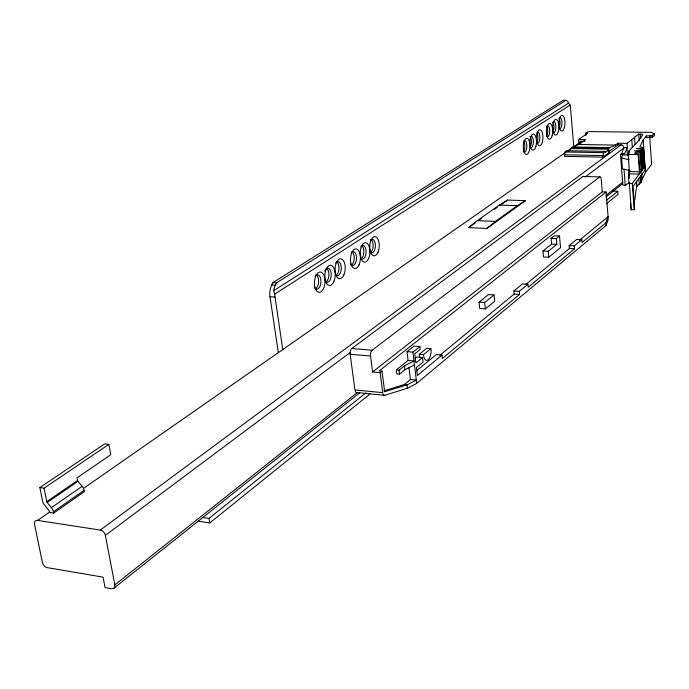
<?xml version="1.0" encoding="UTF-8"?>
<svg xmlns="http://www.w3.org/2000/svg" width="689" height="689" viewBox="0 0 689 689"><rect width="100%" height="100%" fill="white"/><g stroke="black" fill="none" stroke-linecap="round" stroke-linejoin="round"><path stroke-width="1.03" d="M608.938 149.857L605.398 152.458L605.321 151.399L566.84 150.702L565.023 151.968L564.446 156.369L603.004 157.135L609.179 152.57L608.938 149.857L607.414 149.832L609.696 147.61L615.363 145.078L617.895 143.226L627.007 143.364L638.712 134.036L640.374 134.054A3.566 0.87 -4.7 0 1 642.639 134.855L638.35 141.09L628.523 151.347L628.678 153.449M567.693 151.21L572.972 146.99L578.863 144.492L585.779 139.66L578.571 139.548L578.838 142.726M585.822 135.354L585.65 133.261L587.433 132.03L590.034 131.59L651.226 132.34L654.429 133.769L652.018 135.604L646.351 136L643.199 139.833L639.917 146.654L643.526 147.696L645.111 170.054L632.993 186.469L634.647 208.948L634.199 209.577L631.313 209.852L629.367 183.644A227.758 59.874 -2.7 0 1 629.462 173.835L628.239 154.396A228.662 57.73 -2.8 0 1 629.531 151.58L628.523 151.347M603.004 157.135L603.573 152.674L605.321 151.399M630.004 170.691L622.417 168.822L621.599 157.953L622.486 154.982L628.626 154.922M634.13 202.867A222.805 61.717 -2.4 0 1 634.982 198.811A272.81 171.061 -4.5 0 1 636.688 186.797A5.434 3.428 -11.5 0 1 636.877 186.211L640.701 182.886L645.498 172.276L651.605 164.327L649.718 137.154M355.154 390.956A4.41 2.179 -84.4 0 0 357.091 392.601L384.824 395.288L407.44 388.217L416.63 383.454L606.036 225.527L605.82 222.831L608.06 216.69A3.402 1.257 -87.5 0 0 608.034 216.105L606.131 191.981L602.246 191.861L372.603 371.965L370.527 356.006A4.461 2.179 -85.1 0 1 372.138 350.219L599.714 176.901A3.428 1.283 -88 0 1 601.239 179.226L602.246 191.861M606.036 225.527L607.905 220.394M629.445 182.585L625.242 185.289L622.822 185.1L620.505 154.405L622.934 154.56L624.622 153.535L627.326 147.679L627.007 143.364M620.505 154.405L621.728 153.483L623.915 147.489A3.04 2.756 53.1 0 0 620.91 144.957L618.016 144.914L608.525 151.907M282.843 349.952L275.023 297.062A11.868 6.408 -86.1 0 1 274.816 294.031A14.702 9.146 58.5 0 1 273.654 290.68A11.868 6.416 -86.1 0 1 275.333 285.246L276.573 282.826L566.16 100.249L567.03 100.895A8.733 3.411 -89.1 0 1 568.485 103.143A10.783 4.918 59 0 1 570.13 105.055A8.733 3.411 -89.1 0 1 570.432 107.157L573.739 146.275M278.27 352.286L270.002 296.718A11.851 6.425 -86.1 0 1 271.724 285.013L272.965 282.593L563.275 100.241L566.16 100.249M634.199 209.577L632.269 183.36L639.177 174.076L639.452 172.328L638.186 154.586L638.669 153.966L634.707 153.354L635.534 152.286L639.96 152.295L640.425 151.692L634.509 150.788L641.407 150.426L642.174 149.444L636.274 148.548L643.138 148.187L643.526 147.696M639.96 152.295L641.338 171.561L640.055 173.283L638.669 153.966M641.407 150.426L642.777 169.632L641.803 170.941L640.425 151.692M606.131 191.981L379.217 370.915L382.025 371.164L384.651 391.731L407.345 384.763L416.328 380.095L414.477 364.86L404.986 369.7L399.56 374.084L396.795 373.843L396.304 369.933L408.095 360.485L414.011 360.984L412.935 352.122L419.928 346.558L420.264 349.375L414.787 353.767L415.889 362.931L422.546 357.539L423.08 362.052L416.44 367.478L417.405 375.427L442.011 355.102L442.398 358.461L519.566 294.418L519.265 291.335L527.895 284.212L528.187 287.261L574.548 248.781L574.299 245.878L581.826 239.669L582.067 242.545L605.82 222.831M486.985 228.412L495.529 221.393L517.327 205.684L525.431 200.671L507.604 200.068L499.37 205.055L477.227 220.652L468.546 227.628L486.985 228.412L525.431 200.671M383.911 390.827L404.434 384.496L410.429 379.553L416.328 380.095M439.918 355.257L514.149 294.082L519.566 294.418M526.086 284.247L569.407 248.54L574.548 248.781M579.423 240.289L608.06 216.69L608.094 218.964A3.566 0.456 87.7 0 1 607.999 219.998M416.449 370.846L436.232 354.62L442.011 355.102M514.149 294.082L513.848 291.008L522.52 283.894L527.895 284.212M569.407 248.54L569.157 245.646L576.719 239.436L581.826 239.669M485.323 308.905L494.702 301.274L494.047 294.926L488.501 294.573L479.053 302.135L479.733 308.534L485.323 308.905L484.651 302.505L494.047 294.926M548.797 257.255L560.545 247.696L559.511 236L554.283 235.767L551.045 238.334L551.57 244.121L542.966 251.003L543.518 256.988L548.797 257.255L548.246 251.261L556.807 244.371L556.281 238.566L559.511 236M419.274 354.318L423.459 354.663L430.935 348.617L426.775 348.281L419.274 354.318A8.268 3.824 -85.3 0 0 420.04 357.737M414.993 358.392L416.664 357.048L422.546 357.539M396.304 369.933L399.069 370.182L404.503 365.807L414.011 360.984M198.277 521.237L209.783 522.917L369.89 394.074M606.277 203.841L618.016 194.393L617.775 191.292L612.53 191.137M202.738 517.491L209.017 518.395L365.98 392.79M606.863 200.025L617.775 191.292M113.849 588.26L359.83 392.67M605.812 197.088L622.658 183.696M408.095 360.485L407.01 351.64L414.037 346.076L419.928 346.558M49.918 511.824L37.568 520.428A5.107 3.436 54.6 0 0 34.545 524.389L42.399 562.482A5.064 3.385 53.7 0 0 47.257 567.641L103.057 577.132L105.081 587.579L111.592 588.707A5.167 3.514 52.4 0 0 114.839 584.858L357.453 392.463M605.958 195.4L622.804 182.042M372.603 371.965L380.156 372.646L382.025 371.164M646.351 136L646.471 137.714L652.13 137.326L654.55 135.483L654.429 133.769M114.839 584.858L105.365 535.387L350.003 352.63M585.159 176.952L623.984 147.946M380.156 372.646L382.714 392.627L354.938 389.957L350.158 354.284A4.435 2.213 -85.1 0 1 351.786 348.531L582.963 176.47L599.714 176.901M37.568 520.428L100.318 530.074L621.573 144.466M468.546 227.628L475.496 222.728M479.828 219.67L481.568 218.439M494.59 209.258L497.191 207.423M500.662 204.969L507.604 200.068M53.69 513.081L53.423 511.738L84.067 490.335A6.692 4.625 54.8 0 0 82.12 486.331L77.986 481.335A1.456 1.008 54.9 0 1 77.564 480.466L77.047 477.83L110.791 454.714L108.853 444.371L104.78 443.871L39.841 487.579L42.572 501.032A6.873 4.677 54.9 0 0 44.578 505.123L48.798 510.222A1.49 1.008 54.7 0 1 49.238 511.117L49.505 512.452L53.69 513.081L84.316 491.645L84.067 490.335M83.421 488.467L564.885 152.932M567.529 151.089L581.637 141.254L584.815 141.305M53.423 511.738A6.856 4.651 54.7 0 0 51.417 507.647L82.12 486.331M578.571 139.548L587.622 133.287L585.65 133.261M51.417 507.647L47.188 502.531L77.986 481.335M47.188 502.531A1.49 1.016 54.9 0 1 46.757 501.644L77.564 480.466M39.841 487.579L44.027 488.174L108.853 444.371M274.816 294.031L570.13 105.055M273.654 290.68L568.485 103.143M629.367 183.644L632.269 183.36M640.891 169.623L642.777 169.632M639.581 171.552L641.338 171.561M578.863 144.492L615.363 145.078M623.967 147.618L627.326 147.679M572.972 146.99L609.696 147.61M571.612 147.937L608.378 148.566M571.534 148.54L608.309 149.177M565.023 151.968L603.573 152.674M621.728 153.483L624.622 153.535M628.239 154.396L638.186 154.586M564.334 154.801L602.901 155.542M629.513 171.552L639.435 171.785M629.462 173.835L639.177 174.076M499.37 205.055L517.327 205.684M477.227 220.652L495.529 221.393M551.045 238.334L556.281 238.566M551.57 244.121L556.807 244.371M569.157 245.646L574.299 245.878M542.966 251.003L548.246 251.261M513.848 291.008L519.265 291.335M272.965 282.593L276.573 282.826M271.724 285.013L275.333 285.246M479.053 302.135L484.651 302.505M270.002 296.718L275.023 297.062M407.01 351.64L412.935 352.122M351.786 348.531L372.138 350.219M350.158 354.284L370.527 356.006M404.434 384.496L407.345 384.763M621.599 157.953L629.143 159.762M44.027 488.174L46.757 501.644M209.017 518.395L209.783 522.917M399.069 370.182L399.56 374.084M404.503 365.807L404.986 369.7M406.854 384.858L407.268 388.251M413.917 361.062L414.382 364.937M416.234 380.173L416.63 383.454M408.939 367.392L410.429 379.553M566.84 150.702L566.926 151.752M617.895 143.226L618.016 144.914M626.93 148.721L627.403 155.068M628.497 169.882L629.126 178.348M624.045 169.399L625.242 185.289M638.772 178.02L639.203 184.032M634.517 137.145L635.06 144.621M635.534 152.286L635.689 154.422M636.498 181.086L636.877 186.211M636.309 181.543L636.688 186.797M631.787 139.807L632.338 147.317M643.199 139.833L645.498 172.276M643.138 148.187L644.499 167.315L643.535 168.607L642.174 149.444M640.374 134.054L640.658 138.076M641.778 173.163L642.277 179.519M638.712 134.036L639.168 140.401M640.718 175.514L641.183 181.939M640.555 175.307L641.054 182.309M652.018 135.604L652.13 137.326M649.994 136.043L650.115 137.766M325.561 269.58A7.123 3.678 -86.6 0 1 330.539 270.674A7.123 3.678 -86.6 0 1 329.824 280.44A7.123 3.678 -86.6 0 1 324.76 280.406M324.691 271.19A7.123 3.678 -86.6 0 1 325.096 270.321M326.577 268.322A7.123 3.678 -86.6 0 1 328.868 275.531A7.123 3.678 -86.6 0 1 325.561 282.111M315.192 276.298A7.2 3.746 -86.4 0 1 320.273 277.366A7.2 3.746 -86.4 0 1 319.55 287.235A7.2 3.746 -86.4 0 1 314.382 287.235M315.7 274.756A7.191 3.755 -86.4 0 1 318.628 281.698A7.191 3.755 -86.4 0 1 315.235 288.932M335.724 263A7.054 3.6 -86.7 0 1 340.487 263.835A7.054 3.6 -86.7 0 1 340.177 273.249A7.054 3.6 -86.7 0 1 335.345 274.42M336.688 261.777A7.045 3.609 -86.7 0 1 338.928 268.934A7.045 3.609 -86.7 0 1 335.689 275.428M371.242 239.643A6.812 3.359 -87.2 0 1 375.393 246.61A6.812 3.359 -87.2 0 1 370.329 252.208M369.898 251.657A6.812 3.359 -87.2 0 1 369.519 250.968M370.269 240.616A6.812 3.359 -87.2 0 1 370.742 240.056M559.037 118.129A5.529 2.179 -88.9 0 1 562.009 122.651A5.529 2.179 -88.9 0 1 559.279 128.593M559.08 118.422A5.521 2.188 -88.9 0 1 559.003 127.818M552.888 122.117A5.564 2.213 -88.9 0 1 555.902 127.095A5.564 2.213 -88.9 0 1 552.811 132.409M552.948 122.392A5.564 2.222 -88.9 0 1 552.879 131.866M546.635 126.156A5.607 2.248 -88.8 0 1 549.71 131.16A5.607 2.248 -88.8 0 1 546.566 136.534M546.721 126.431A5.607 2.256 -88.8 0 1 546.653 135.974M537.067 132.288A5.676 2.308 -88.8 0 1 539.875 137.619A5.676 2.308 -88.8 0 1 536.989 143.329M536.653 143.079A5.676 2.308 -88.8 0 1 536.326 142.701M530.211 136.792A5.719 2.343 -88.7 0 1 533.415 141.848A5.719 2.343 -88.7 0 1 530.142 147.377M530.03 136.655A5.719 2.351 -88.7 0 1 531.434 141.374A5.719 2.351 -88.7 0 1 530.289 146.766M537.127 133.339A5.676 2.308 -88.8 0 1 536.447 142.916M523.959 140.771A5.77 2.386 -88.7 0 1 526.827 147.058A5.77 2.386 -88.7 0 1 523.201 151.356M524.062 141.813A5.762 2.386 -88.7 0 1 523.373 151.546M351.132 253.009A6.95 3.497 -87 0 1 355.636 253.621A6.95 3.497 -87 0 1 355.696 262.587A6.95 3.497 -87 0 1 351.209 264.817M350.761 264.266A6.95 3.497 -87 0 1 350.365 263.568M352.027 251.855A6.942 3.497 -87 0 1 354.189 258.926A6.942 3.497 -87 0 1 351.046 265.299M360.795 246.757A6.881 3.428 -87.1 0 1 365.204 247.385A6.881 3.428 -87.1 0 1 365.256 256.274A6.881 3.428 -87.1 0 1 360.864 258.453M361.639 245.628A6.873 3.428 -87.1 0 1 363.758 252.648A6.873 3.428 -87.1 0 1 360.666 258.943M371.07 239.522A6.812 3.367 -87.2 0 1 373.137 246.498A6.812 3.367 -87.2 0 1 370.114 252.708M430.935 348.617A8.277 3.807 -85.3 0 1 428.17 359.83A8.277 3.807 -85.3 0 1 423.459 354.663M582.963 176.47A3.411 1.3 -88.1 0 1 583.945 176.754M384.824 395.288A4.444 2.136 -84.5 0 1 382.929 393.634M631.313 209.852A226.526 62.759 -2.4 0 1 630.659 203.255M634.647 208.948A222.805 61.717 -2.4 0 1 634.233 206.924M100.318 530.074A5.219 3.591 53.5 0 1 105.365 535.387M579.311 142.795A2.98 2.678 55.5 0 1 581.637 141.254M377.951 252.286A9.637 4.737 -87.2 0 0 375.574 236.723A9.637 4.737 -87.2 0 0 369.933 249.685A9.637 4.737 -87.2 0 0 377.951 252.286M333.846 281.612A10.077 5.185 -86.6 0 0 331.202 265.446A10.077 5.185 -86.6 0 0 325.053 279.166A10.077 5.185 -86.6 0 0 333.846 281.612M343.871 274.945A9.973 5.081 -86.7 0 0 341.288 258.918A9.973 5.081 -86.7 0 0 335.259 272.465A9.973 5.081 -86.7 0 0 343.871 274.945M323.623 288.415A10.171 5.288 -86.4 0 0 320.91 272.112A10.171 5.288 -86.4 0 0 314.649 286.004A10.171 5.288 -86.4 0 0 323.623 288.415M529.367 150.805A8.147 3.359 -88.7 0 0 526.956 138.231A8.147 3.359 -88.7 0 0 523.571 150.081A8.147 3.359 -88.7 0 0 529.367 150.805M535.904 146.464A8.087 3.307 -88.7 0 0 533.536 133.976A8.087 3.307 -88.7 0 0 530.203 145.715A8.087 3.307 -88.7 0 0 535.904 146.464M368.606 258.504A9.724 4.832 -87.1 0 0 366.169 242.812A9.724 4.832 -87.1 0 0 360.425 255.938A9.724 4.832 -87.1 0 0 368.606 258.504M542.338 142.192A8.027 3.256 -88.8 0 0 540.021 129.79A8.027 3.256 -88.8 0 0 536.722 141.417A8.027 3.256 -88.8 0 0 542.338 142.192M558.323 131.573A7.872 3.118 -88.9 0 0 556.109 119.378A7.872 3.118 -88.9 0 0 552.94 130.746A7.872 3.118 -88.9 0 0 558.323 131.573M552.139 135.681A7.932 3.169 -88.8 0 0 549.891 123.4A7.932 3.169 -88.8 0 0 546.67 134.872A7.932 3.169 -88.8 0 0 552.139 135.681M564.403 127.534A7.812 3.075 -88.9 0 0 562.233 115.425A7.812 3.075 -88.9 0 0 559.106 126.69A7.812 3.075 -88.9 0 0 564.403 127.534M359.072 264.843A9.818 4.926 -87 0 0 356.583 249.022A9.818 4.926 -87 0 0 350.727 262.302A9.818 4.926 -87 0 0 359.072 264.843"/></g></svg>
